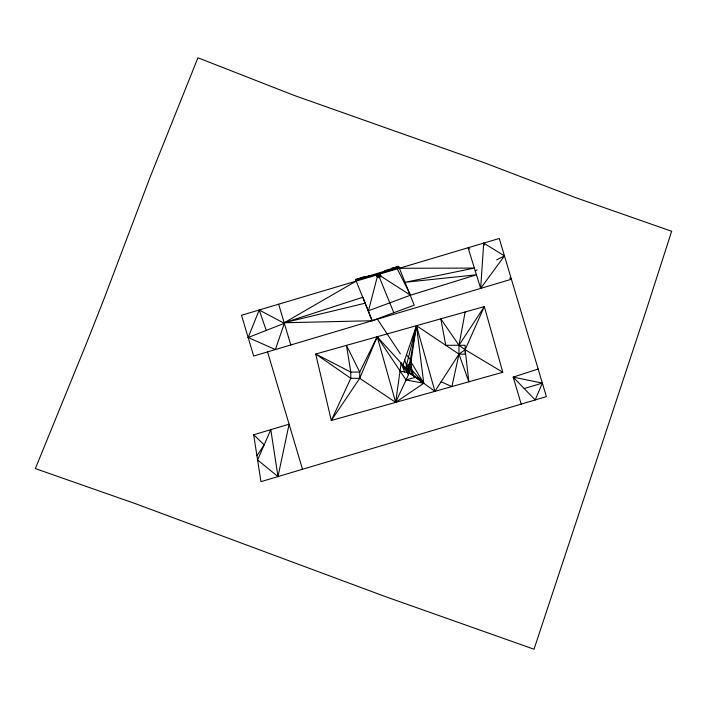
<?xml version="1.0" encoding="UTF-8"?>
<svg xmlns="http://www.w3.org/2000/svg" width="707" height="707" viewBox="0 0 707 707"><rect width="100%" height="100%" fill="white"/><g stroke="black" fill="none" stroke-linecap="round" stroke-linejoin="round"><path stroke-width="1.06" d="M480.654 288.403L483.712 243.102L504.453 255.89L480.654 288.403L468.078 247.759L469.855 249.05M379.792 275.509L380.481 275.226L378.934 274.236L377.458 274.855L377.087 276.251L378.59 275.341L379.792 275.509L379.739 273.397M404.704 360.031L408.505 371.228A0.99 0.99 0 0 0 408.505 372.942A0.99 0.99 0 0 0 409.98 372.085A0.99 0.99 0 0 0 408.505 371.228L377.193 336.726L359.739 372.085L350.796 372.085L315.711 354.021L350.796 378.307L359.739 378.307L395.664 402.38L401.116 363.08L408.505 374.657L408.045 372.342L405.73 368.17L416.458 325.68L458.984 354.136L465.144 354.136L465.144 345.281L445.755 345.281L440.797 318.83L458.984 345.281L465.144 349.709L502.783 372.253L331.3 420.488L315.711 354.021L484.322 306.591L502.783 372.253M359.739 378.307L359.739 372.085L346.457 345.37L350.796 372.085L350.796 378.307L331.3 420.488L359.739 378.307L377.193 336.726L395.664 402.38L409.256 373.04L416.458 325.68L434.929 391.342L458.984 354.136L465.144 349.709L484.322 306.591L458.984 345.281L458.984 354.136L451.897 386.57L441.097 381.798M395.664 402.38L423.767 383.265L416.458 325.68L408.142 371.59L408.505 371.228M458.984 345.281L465.144 311.99M277.992 476.58L270.79 429.679L257.587 459.965L277.992 476.58L289.101 424.218L253.672 434.778L260.963 481.653L546.378 396.618L499.266 238.471L241.52 315.26L253.672 356.036L511.408 279.247L509.659 277.975M284.338 323.32L275.403 349.558L248.157 337.522L259.195 309.993L284.338 323.32L248.157 337.522M402.963 365.121L416.458 325.68M521.218 404.112L513.176 377.123L542.357 383.106L535.181 399.95L513.176 377.123L538.16 369.01M256.933 455.741L264.188 444.818L253.672 434.778M404.811 368.868L410.953 361.86L410.953 360.031L406.445 354.949M407.117 369.699L410.104 367.446L412.375 375.161L410.953 361.86L423.767 383.265L406.048 379.959L377.193 336.726M377.087 276.251L379.279 275.05L380.481 275.226M364.202 277.321L364.052 276.799L355.674 279.292L356.213 281.086L284.17 322.763L372.156 320.731L414.214 305.177L398.589 266.247L391.439 268.377L391.616 268.96L396.751 267.432L396.574 266.848M475.237 270.896L477.181 269.888M496.659 259.893L504.453 255.89M400.144 371.113L409.494 372.942L434.929 391.342M398.668 266.53L384.82 270.657L385.35 272.407M391.766 268.74L398.713 266.672M355.833 279.822L385.456 270.993M387.445 270.401L390.618 269.455M355.86 279.919L370.176 275.65M356.028 280.467L399.004 267.653M524.179 388.541L542.357 383.106M406.048 379.959L415.495 377.282L414.717 376.751M365.325 303.153L284.17 322.763L362.885 297.249L372.156 320.731L356.213 281.086M399.199 268.28L474.37 268.086L405.084 282.287L476.447 274.793L410.52 295.199L368.462 310.762L378.059 273.901M409.256 373.04L415.495 377.282M423.767 383.265L411.819 369.973L413.931 376.221L419.799 378.855L421.284 381.471L414.806 376.61M376.575 274.343L377.874 275.916M417.43 377.794L421.284 381.471M377.202 318.866L400.356 353.853M407.665 364.9L410.714 369.505M414.982 375.947L416.193 377.794M379.924 274.024L381.338 276.508L379.42 277.312L377.494 277.312L376.76 274.961M483.712 243.102L484.631 245.108M405.73 368.17L408.505 374.657M378.934 274.236L379.279 275.05M377.458 274.855L377.803 275.668M401.116 363.08L404.696 372.076M393.817 312.724L378.245 274.519L410.52 295.199L396.998 268.253M458.984 354.136L468.856 381.798L465.144 349.709M259.195 309.993L266.247 330.416M394.488 269.005L394.674 269.632M391.713 268.58L392.244 270.357M370.15 275.553L370.521 276.826M365.157 277.745L365.342 278.372M364.741 277.277L365.086 278.443M278.638 304.196L290.789 344.972M267.555 351.9L302.525 469.271M671.65 231.269L645.924 311.168L534.015 649.22L384.449 596.266L136.133 503.923L35.35 468.591L87.235 341.437L103.576 300.042L150.246 176.803L197.942 57.78L294.085 95.401L483.146 162.31L576.134 197.827L671.65 231.269"/></g></svg>
